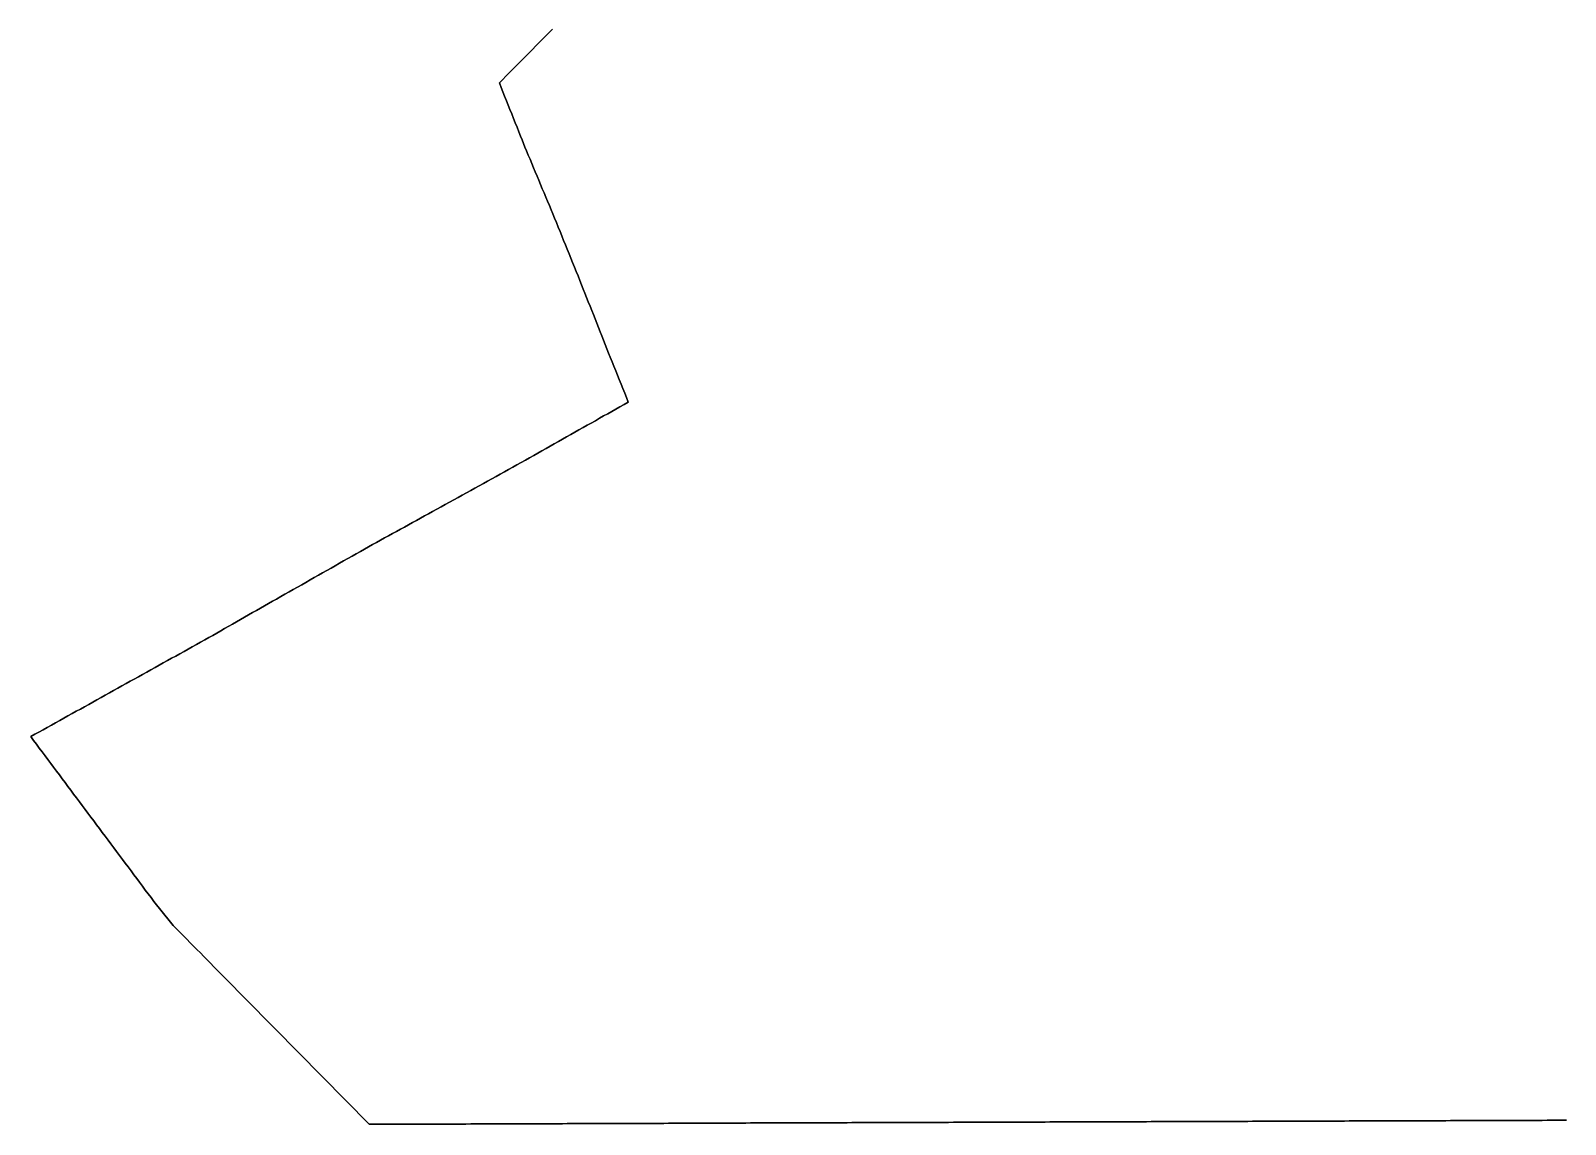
# Model space of a CAD drawing. Header units: inches. Extents: x 130170 to 284068, y 377793 to 804530.
# Drawn here: x 198773 to 201944, y 561004 to 563265 of the extents above; entities that cross this region are included whole.
import ezdxf

# ---------------------------------------------------------------- set-up
doc = ezdxf.new("R2010")
doc.units = ezdxf.units.IN
doc.header["$MEASUREMENT"] = 0
doc.layers.add('muni_il', color=7, linetype='Continuous')

msp = doc.modelspace()

# ---------------------------------------------------------------- linework, layer by layer
at = {"layer": 'muni_il'}
for points in [[(201946, 561012.5), (201936, 561012.5), (201926, 561012.4), (201916, 561012.4), (201906.1, 561012.4), (201896.1, 561012.3), (201886.1, 561012.3), (201876.1, 561012.2), (201866.2, 561012.2), (201856.2, 561012.2), (201846.2, 561012.1), (201836.2, 561012.1), (201826.3, 561012.1), (201816.3, 561012), (201806.3, 561012), (201796.3, 561012), (201786.4, 561011.9), (201776.4, 561011.9), (201766.4, 561011.9), (201756.4, 561011.8), (201746.5, 561011.8), (201736.5, 561011.8), (201726.5, 561011.7), (201716.6, 561011.7), (201706.6, 561011.7), (201696.6, 561011.6), (201686.6, 561011.6), (201676.7, 561011.6), (201666.7, 561011.5), (201656.7, 561011.5), (201646.7, 561011.5), (201636.8, 561011.4), (201626.8, 561011.4), (201616.8, 561011.4), (201606.8, 561011.3), (201596.9, 561011.3), (201586.9, 561011.3), (201576.9, 561011.2), (201566.9, 561011.2), (201557, 561011.2), (201547, 561011.1), (201537, 561011.1), (201527, 561011.1), (201517.1, 561011), (201507.1, 561011), (201497.1, 561011), (201487.2, 561010.9), (201477.2, 561010.9), (201467.2, 561010.9), (201457.2, 561010.8), (201447.3, 561010.8), (201437.3, 561010.8), (201427.3, 561010.7), (201417.3, 561010.7), (201407.4, 561010.7), (201397.4, 561010.6), (201387.4, 561010.6), (201377.4, 561010.6), (201367.5, 561010.5), (201357.5, 561010.5), (201347.5, 561010.5), (201337.5, 561010.4), (201327.6, 561010.4), (201317.6, 561010.3), (201307.6, 561010.3), (201297.6, 561010.3), (201287.7, 561010.2), (201277.7, 561010.2), (201267.7, 561010.2), (201257.8, 561010.1), (201247.8, 561010.1), (201237.8, 561010.1), (201227.8, 561010), (201217.9, 561010), (201207.9, 561010), (201197.9, 561009.9), (201187.9, 561009.9), (201178, 561009.9), (201168, 561009.8), (201158, 561009.8), (201148, 561009.8), (201138.1, 561009.7), (201128.1, 561009.7), (201118.1, 561009.7), (201108.1, 561009.6), (201098.2, 561009.6), (201088.2, 561009.6), (201078.2, 561009.5), (201068.2, 561009.5), (201058.3, 561009.5), (201048.3, 561009.4), (201038.3, 561009.4), (201028.4, 561009.4), (201018.4, 561009.3), (201008.4, 561009.3), (200998.4, 561009.3), (200988.5, 561009.2), (200978.5, 561009.2), (200968.5, 561009.2), (200958.5, 561009.1), (200948.6, 561009.1), (200938.6, 561009.1), (200928.6, 561009), (200918.6, 561009), (200908.7, 561009), (200898.7, 561008.9), (200888.7, 561008.9), (200878.7, 561008.9), (200868.8, 561008.8), (200858.8, 561008.8), (200848.8, 561008.8), (200838.8, 561008.7), (200828.9, 561008.7), (200818.9, 561008.7), (200808.9, 561008.6), (200799, 561008.6), (200789, 561008.5), (200779, 561008.5), (200769, 561008.5), (200759.1, 561008.4), (200749.1, 561008.4), (200739.1, 561008.4), (200729.1, 561008.3), (200719.2, 561008.3), (200709.2, 561008.3), (200699.2, 561008.2), (200689.2, 561008.2), (200679.3, 561008.2), (200669.3, 561008.1), (200659.3, 561008.1), (200649.3, 561008.1), (200639.4, 561008), (200629.4, 561008), (200619.4, 561008), (200609.4, 561007.9), (200599.5, 561007.9), (200589.5, 561007.9), (200579.5, 561007.8), (200569.6, 561007.8), (200559.6, 561007.8), (200549.6, 561007.7), (200539.6, 561007.7), (200529.7, 561007.7), (200519.7, 561007.6), (200509.7, 561007.6), (200499.7, 561007.6), (200489.8, 561007.5), (200479.8, 561007.5), (200469.8, 561007.5), (200459.8, 561007.4), (200449.9, 561007.4), (200439.9, 561007.4), (200429.9, 561007.3), (200419.9, 561007.3), (200410, 561007.3), (200400, 561007.2), (200390, 561007.2), (200380, 561007.2), (200370.1, 561007.1), (200360.1, 561007.1), (200350.1, 561007.1), (200340.2, 561007), (200330.2, 561007), (200320.2, 561007), (200310.2, 561006.9), (200300.3, 561006.9), (200290.3, 561006.9), (200280.3, 561006.8), (200270.3, 561006.8), (200260.4, 561006.8), (200250.4, 561006.7), (200240.4, 561006.7), (200230.4, 561006.6), (200220.5, 561006.6), (200210.5, 561006.6), (200200.5, 561006.5), (200190.5, 561006.5), (200180.6, 561006.5), (200170.6, 561006.4), (200160.6, 561006.4), (200150.6, 561006.4), (200140.7, 561006.3), (200130.7, 561006.3), (200120.7, 561006.3), (200110.8, 561006.2), (200100.8, 561006.2), (200090.8, 561006.2), (200080.8, 561006.1), (200070.9, 561006.1), (200060.9, 561006.1), (200050.9, 561006), (200040.9, 561006), (200031, 561006), (200021, 561005.9), (200011, 561005.9), (200001, 561005.9), (199991.1, 561005.8), (199981.1, 561005.8), (199971.1, 561005.8), (199961.1, 561005.7), (199951.2, 561005.7), (199941.2, 561005.7), (199931.2, 561005.6), (199921.2, 561005.6), (199911.3, 561005.6), (199901.3, 561005.5), (199891.3, 561005.5), (199881.4, 561005.5), (199871.4, 561005.4), (199861.4, 561005.4), (199851.4, 561005.4), (199841.5, 561005.3), (199831.5, 561005.3), (199821.5, 561005.3), (199811.5, 561005.2), (199801.6, 561005.2), (199791.6, 561005.2), (199781.6, 561005.1), (199771.6, 561005.1), (199761.7, 561005.1), (199751.7, 561005), (199741.7, 561005), (199731.7, 561005), (199721.8, 561004.9), (199711.8, 561004.9), (199701.8, 561004.9), (199691.8, 561004.8), (199681.9, 561004.8), (199671.9, 561004.7), (199661.9, 561004.7), (199652, 561004.7), (199642, 561004.6), (199632, 561004.6), (199622, 561004.6), (199612.1, 561004.5), (199602.1, 561004.5), (199592.1, 561004.5), (199582.1, 561004.4), (199572.2, 561004.4), (199562.2, 561004.4), (199552.2, 561004.3), (199542.2, 561004.3), (199532.3, 561004.3), (199522.3, 561004.2), (199512.3, 561004.2), (199502.3, 561004.2), (199492.4, 561004.1), (199482.4, 561004.1), (199472.4, 561004.1), (199465.4, 561011.2), (199458.5, 561018.2), (199451.5, 561025.3), (199444.5, 561032.4), (199437.5, 561039.5), (199430.5, 561046.6), (199423.5, 561053.7), (199416.6, 561060.7), (199409.6, 561067.8), (199402.6, 561074.9), (199395.6, 561082), (199388.6, 561089.1), (199381.6, 561096.2), (199374.7, 561103.2), (199367.7, 561110.3), (199360.7, 561117.4), (199353.7, 561124.5), (199346.7, 561131.6), (199339.7, 561138.7), (199332.8, 561145.7), (199325.8, 561152.8), (199318.8, 561159.9), (199311.8, 561167), (199304.8, 561174.1), (199297.8, 561181.2), (199290.9, 561188.2), (199283.9, 561195.3), (199276.9, 561202.4), (199269.9, 561209.5), (199262.9, 561216.6), (199255.9, 561223.7), (199249, 561230.7), (199242, 561237.8), (199235, 561244.9), (199228, 561252), (199221, 561259.1), (199214, 561266.2), (199207.1, 561273.3), (199200.1, 561280.3), (199193.1, 561287.4), (199186.1, 561294.5), (199179.1, 561301.6), (199172.1, 561308.7), (199165.2, 561315.8), (199158.2, 561322.8), (199151.2, 561329.9), (199144.2, 561337), (199137.2, 561344.1), (199130.2, 561351.2), (199123.3, 561358.3), (199116.3, 561365.3), (199109.3, 561372.4), (199102.3, 561379.5), (199095.3, 561386.6), (199088.3, 561393.7), (199081.4, 561400.8), (199074.4, 561407.8), (199067.4, 561414.9), (199061.7, 561422), (199055.9, 561429.1), (199050.2, 561436.2), (199044.5, 561443.3), (199038.8, 561450.4), (199033, 561457.5), (199027.3, 561464.6), (199021.4, 561472.6), (199015.5, 561480.5), (199009.6, 561488.4), (199003.6, 561496.4), (198997.7, 561504.3), (198991.8, 561512.2), (198985.9, 561520.1), (198980, 561528.1), (198974, 561536), (198968.1, 561543.9), (198962.2, 561551.8), (198956.3, 561559.8), (198950.3, 561567.7), (198944.4, 561575.6), (198938.5, 561583.6), (198932.6, 561591.5), (198926.7, 561599.4), (198920.7, 561607.3), (198914.8, 561615.3), (198908.9, 561623.2), (198903, 561631.1), (198897.1, 561639), (198891.1, 561647), (198885.2, 561654.9), (198879.3, 561662.8), (198873.4, 561670.8), (198867.5, 561678.7), (198861.5, 561686.6), (198855.6, 561694.5), (198849.7, 561702.5), (198843.8, 561710.4), (198837.8, 561718.3), (198831.9, 561726.2), (198826, 561734.2), (198820.1, 561742.1), (198814.2, 561750), (198808.2, 561757.9), (198802.3, 561765.9), (198796.4, 561773.8), (198790.5, 561781.7), (198784.6, 561789.7), (198778.6, 561797.6), (198772.7, 561805.5), (198781.3, 561810.3), (198789.8, 561815), (198798.4, 561819.8), (198807, 561824.6), (198815.5, 561829.3), (198824.1, 561834.1), (198832.7, 561838.8), (198841.2, 561843.6), (198849.8, 561848.4), (198858.3, 561853.1), (198866.9, 561857.9), (198875.5, 561862.6), (198884, 561867.4), (198892.6, 561872.2), (198901.2, 561876.9), (198909.7, 561881.7), (198918.3, 561886.4), (198926.8, 561891.2), (198935.4, 561896), (198944, 561900.7), (198952.5, 561905.5), (198961.1, 561910.2), (198969.7, 561915), (198978.2, 561919.8), (198986.8, 561924.5), (198995.4, 561929.3), (199003.9, 561934), (199012.5, 561938.8), (199021, 561943.6), (199029.6, 561948.3), (199038.2, 561953.1), (199046.7, 561957.8), (199055.3, 561962.6), (199063.9, 561967.4), (199072.4, 561972.1), (199081, 561976.9), (199089.6, 561981.6), (199098.1, 561986.4), (199106.7, 561991.2), (199115.2, 561995.9), (199123.8, 562000.7), (199132.4, 562005.4), (199140.6, 562010.1), (199148.8, 562014.8), (199157.1, 562019.5), (199165.3, 562024.2), (199173.5, 562028.9), (199181.8, 562033.6), (199190, 562038.3), (199198.3, 562043), (199206.5, 562047.7), (199214.7, 562052.4), (199223, 562057.1), (199231.2, 562061.8), (199239.4, 562066.5), (199247.7, 562071.2), (199255.9, 562075.9), (199264.1, 562080.5), (199272.4, 562085.2), (199280.6, 562089.9), (199289.3, 562094.9), (199298, 562099.8), (199306.6, 562104.7), (199315.3, 562109.6), (199324, 562114.5), (199332.7, 562119.5), (199341.3, 562124.4), (199350, 562129.3), (199358.7, 562134.2), (199367.4, 562139.2), (199376, 562144.1), (199384.7, 562149), (199393.4, 562153.9), (199402.1, 562158.8), (199410.7, 562163.8), (199419.4, 562168.7), (199428.1, 562173.6), (199436.8, 562178.5), (199445.4, 562183.5), (199454.1, 562188.4), (199462.8, 562193.3), (199471, 562197.9), (199479.3, 562202.4), (199487.6, 562207), (199495.8, 562211.5), (199504.1, 562216.1), (199512.3, 562220.6), (199520.6, 562225.2), (199528.9, 562229.7), (199537.1, 562234.3), (199545.4, 562238.8), (199553.6, 562243.4), (199561.9, 562248), (199570.2, 562252.5), (199578.4, 562257.1), (199586.7, 562261.6), (199594.9, 562266.2), (199603.2, 562270.7), (199612, 562275.6), (199620.7, 562280.4), (199629.4, 562285.3), (199638.2, 562290.1), (199646.9, 562295), (199655.7, 562299.8), (199664.4, 562304.7), (199673.2, 562309.5), (199681.9, 562314.4), (199690.6, 562319.2), (199699.4, 562324.1), (199708.1, 562328.9), (199716.9, 562333.8), (199725.6, 562338.7), (199734.4, 562343.5), (199743, 562348.3), (199751.7, 562353.1), (199760.3, 562357.9), (199769, 562362.7), (199777.6, 562367.4), (199786.3, 562372.2), (199794.9, 562377), (199803.6, 562381.8), (199812.2, 562386.6), (199820.7, 562391.4), (199829.2, 562396.2), (199837.7, 562401), (199846.2, 562405.8), (199854.7, 562410.6), (199863.1, 562415.4), (199871.6, 562420.2), (199880.1, 562425), (199888.6, 562429.8), (199897.1, 562434.6), (199905.6, 562439.4), (199914.1, 562444.2), (199922.5, 562449), (199931, 562453.8), (199939.5, 562458.6), (199948, 562463.5), (199956.5, 562468.3), (199965, 562473.1), (199973.4, 562477.9), (199981.9, 562482.7), (199990.4, 562487.5), (199998.9, 562492.3), (200007.5, 562497.1), (200003.8, 562506.4), (200000.1, 562515.6), (199996.4, 562524.9), (199992.7, 562534.2), (199989, 562543.4), (199985.2, 562552.7), (199981.5, 562561.9), (199977.8, 562571.2), (199974.1, 562580.4), (199970.4, 562589.7), (199966.9, 562598.5), (199963.4, 562607.3), (199959.9, 562616.1), (199956.4, 562624.9), (199952.9, 562633.8), (199949.4, 562642.6), (199945.9, 562651.4), (199942.4, 562660.2), (199939, 562669.1), (199935.5, 562677.9), (199932, 562686.7), (199928.5, 562695.5), (199925, 562704.4), (199921.5, 562713.2), (199918, 562722), (199914.5, 562730.8), (199911, 562739.6), (199907.5, 562748.5), (199903.8, 562757.7), (199900.1, 562766.9), (199896.3, 562776.1), (199892.6, 562785.3), (199888.9, 562794.5), (199885.2, 562803.7), (199881.5, 562812.9), (199877.7, 562822.1), (199874, 562831.3), (199870.3, 562840.5), (199866.6, 562849.7), (199862.8, 562858.9), (199859.1, 562868.1), (199855.4, 562877.3), (199851.8, 562886), (199848.1, 562894.7), (199844.5, 562903.4), (199840.8, 562912.1), (199837.2, 562920.8), (199833.6, 562929.5), (199829.9, 562938.2), (199826.3, 562946.9), (199822.7, 562955.5), (199819, 562964.2), (199815.4, 562972.9), (199811.7, 562981.6), (199808.1, 562990.3), (199804.5, 562999), (199800.8, 563007.7), (199797.2, 563016.4), (199794.1, 563024), (199791.1, 563031.6), (199788, 563039.2), (199785, 563046.9), (199781.3, 563056), (199777.7, 563065.2), (199774, 563074.3), (199770.4, 563083.5), (199766.7, 563092.7), (199763, 563101.8), (199759.4, 563111), (199755.7, 563120.1), (199752.1, 563129.3), (199748.4, 563138.4), (199744.7, 563147.6), (199741.1, 563156.8), (199748, 563163.7), (199754.8, 563170.7), (199761.7, 563177.6), (199768.6, 563184.5), (199775.4, 563191.5), (199782.3, 563198.4), (199789.2, 563205.4), (199796, 563212.3), (199802.9, 563219.3), (199809.8, 563226.2), (199816.6, 563233.2), (199823.5, 563240.1), (199830.4, 563247.1), (199837.2, 563254), (199844.1, 563261), (199851, 563267.9)], [(199851, 563267.9), (199844.1, 563261), (199837.2, 563254), (199830.4, 563247.1), (199823.5, 563240.1), (199816.6, 563233.2), (199809.8, 563226.2), (199802.9, 563219.3), (199796, 563212.3), (199789.2, 563205.4), (199782.3, 563198.4), (199775.4, 563191.5), (199768.6, 563184.5), (199761.7, 563177.6), (199754.8, 563170.7), (199748, 563163.7), (199741.1, 563156.8), (199744.7, 563147.6), (199748.4, 563138.4), (199752.1, 563129.3), (199755.7, 563120.1), (199759.4, 563111), (199763, 563101.8), (199766.7, 563092.7), (199770.4, 563083.5), (199774, 563074.3), (199777.7, 563065.2), (199781.3, 563056), (199785, 563046.9), (199788, 563039.2), (199791.1, 563031.6), (199794.1, 563024), (199797.2, 563016.4), (199800.8, 563007.7), (199804.5, 562999), (199808.1, 562990.3), (199811.7, 562981.6), (199815.4, 562972.9), (199819, 562964.2), (199822.7, 562955.5), (199826.3, 562946.9), (199829.9, 562938.2), (199833.6, 562929.5), (199837.2, 562920.8), (199840.8, 562912.1), (199844.5, 562903.4), (199848.1, 562894.7), (199851.8, 562886), (199855.4, 562877.3), (199859.1, 562868.1), (199862.8, 562858.9), (199866.6, 562849.7), (199870.3, 562840.5), (199874, 562831.3), (199877.7, 562822.1), (199881.5, 562812.9), (199885.2, 562803.7), (199888.9, 562794.5), (199892.6, 562785.3), (199896.3, 562776.1), (199900.1, 562766.9), (199903.8, 562757.7), (199907.5, 562748.5), (199911, 562739.6), (199914.5, 562730.8), (199918, 562722), (199921.5, 562713.2), (199925, 562704.4), (199928.5, 562695.5), (199932, 562686.7), (199935.5, 562677.9), (199939, 562669.1), (199942.4, 562660.2), (199945.9, 562651.4), (199949.4, 562642.6), (199952.9, 562633.8), (199956.4, 562624.9), (199959.9, 562616.1), (199963.4, 562607.3), (199966.9, 562598.5), (199970.4, 562589.7), (199974.1, 562580.4), (199977.8, 562571.2), (199981.5, 562561.9), (199985.2, 562552.7), (199989, 562543.4), (199992.7, 562534.2), (199996.4, 562524.9), (200000.1, 562515.6), (200003.8, 562506.4), (200007.5, 562497.1), (199998.9, 562492.3), (199990.4, 562487.5), (199981.9, 562482.7), (199973.4, 562477.9), (199965, 562473.1), (199956.5, 562468.3), (199948, 562463.5), (199939.5, 562458.6), (199931, 562453.8), (199922.5, 562449), (199914.1, 562444.2), (199905.6, 562439.4), (199897.1, 562434.6), (199888.6, 562429.8), (199880.1, 562425), (199871.6, 562420.2), (199863.1, 562415.4), (199854.7, 562410.6), (199846.2, 562405.8), (199837.7, 562401), (199829.2, 562396.2), (199820.7, 562391.4), (199812.2, 562386.6), (199803.6, 562381.8), (199794.9, 562377), (199786.3, 562372.2), (199777.6, 562367.4), (199769, 562362.7), (199760.3, 562357.9), (199751.7, 562353.1), (199743, 562348.3), (199734.4, 562343.5), (199725.6, 562338.7), (199716.9, 562333.8), (199708.1, 562328.9), (199699.4, 562324.1), (199690.6, 562319.2), (199681.9, 562314.4), (199673.2, 562309.5), (199664.4, 562304.7), (199655.7, 562299.8), (199646.9, 562295), (199638.2, 562290.1), (199629.4, 562285.3), (199620.7, 562280.4), (199612, 562275.6), (199603.2, 562270.7), (199594.9, 562266.2), (199586.7, 562261.6), (199578.4, 562257.1), (199570.2, 562252.5), (199561.9, 562248), (199553.6, 562243.4), (199545.4, 562238.8), (199537.1, 562234.3), (199528.9, 562229.7), (199520.6, 562225.2), (199512.3, 562220.6), (199504.1, 562216.1), (199495.8, 562211.5), (199487.6, 562207), (199479.3, 562202.4), (199471, 562197.9), (199462.8, 562193.3), (199454.1, 562188.4), (199445.4, 562183.5), (199436.8, 562178.5), (199428.1, 562173.6), (199419.4, 562168.7), (199410.7, 562163.8), (199402.1, 562158.8), (199393.4, 562153.9), (199384.7, 562149), (199376, 562144.1), (199367.4, 562139.2), (199358.7, 562134.2), (199350, 562129.3), (199341.3, 562124.4), (199332.7, 562119.5), (199324, 562114.5), (199315.3, 562109.6), (199306.6, 562104.7), (199298, 562099.8), (199289.3, 562094.9), (199280.6, 562089.9), (199272.4, 562085.2), (199264.1, 562080.5), (199255.9, 562075.9), (199247.7, 562071.2), (199239.4, 562066.5), (199231.2, 562061.8), (199223, 562057.1), (199214.7, 562052.4), (199206.5, 562047.7), (199198.3, 562043), (199190, 562038.3), (199181.8, 562033.6), (199173.5, 562028.9), (199165.3, 562024.2), (199157.1, 562019.5), (199148.8, 562014.8), (199140.6, 562010.1), (199132.4, 562005.4), (199123.8, 562000.7), (199115.2, 561995.9), (199106.7, 561991.2), (199098.1, 561986.4), (199089.6, 561981.6), (199081, 561976.9), (199072.4, 561972.1), (199063.9, 561967.4), (199055.3, 561962.6), (199046.7, 561957.8), (199038.2, 561953.1), (199029.6, 561948.3), (199021, 561943.6), (199012.5, 561938.8), (199003.9, 561934), (198995.4, 561929.3), (198986.8, 561924.5), (198978.2, 561919.8), (198969.7, 561915), (198961.1, 561910.2), (198952.5, 561905.5), (198944, 561900.7), (198935.4, 561896), (198926.8, 561891.2), (198918.3, 561886.4), (198909.7, 561881.7), (198901.2, 561876.9), (198892.6, 561872.2), (198884, 561867.4), (198875.5, 561862.6), (198866.9, 561857.9), (198858.3, 561853.1), (198849.8, 561848.4), (198841.2, 561843.6), (198832.7, 561838.8), (198824.1, 561834.1), (198815.5, 561829.3), (198807, 561824.6), (198798.4, 561819.8), (198789.8, 561815), (198781.3, 561810.3), (198772.7, 561805.5), (198778.6, 561797.6), (198784.6, 561789.7), (198790.5, 561781.7), (198796.4, 561773.8), (198802.3, 561765.9), (198808.2, 561757.9), (198814.2, 561750), (198820.1, 561742.1), (198826, 561734.2), (198831.9, 561726.2), (198837.8, 561718.3), (198843.8, 561710.4), (198849.7, 561702.5), (198855.6, 561694.5), (198861.5, 561686.6), (198867.5, 561678.7), (198873.4, 561670.8), (198879.3, 561662.8), (198885.2, 561654.9), (198891.1, 561647), (198897.1, 561639), (198903, 561631.1), (198908.9, 561623.2), (198914.8, 561615.3), (198920.7, 561607.3), (198926.7, 561599.4), (198932.6, 561591.5), (198938.5, 561583.6), (198944.4, 561575.6), (198950.3, 561567.7), (198956.3, 561559.8), (198962.2, 561551.8), (198968.1, 561543.9), (198974, 561536), (198980, 561528.1), (198985.9, 561520.1), (198991.8, 561512.2), (198997.7, 561504.3), (199003.6, 561496.4), (199009.6, 561488.4), (199015.5, 561480.5), (199021.4, 561472.6), (199027.3, 561464.6), (199033, 561457.5), (199038.8, 561450.4), (199044.5, 561443.3), (199050.2, 561436.2), (199055.9, 561429.1), (199061.7, 561422), (199067.4, 561414.9), (199074.4, 561407.8), (199081.4, 561400.8), (199088.3, 561393.7), (199095.3, 561386.6), (199102.3, 561379.5), (199109.3, 561372.4), (199116.3, 561365.3), (199123.3, 561358.3), (199130.2, 561351.2), (199137.2, 561344.1), (199144.2, 561337), (199151.2, 561329.9), (199158.2, 561322.8), (199165.2, 561315.8), (199172.1, 561308.7), (199179.1, 561301.6), (199186.1, 561294.5), (199193.1, 561287.4), (199200.1, 561280.3), (199207.1, 561273.3), (199214, 561266.2), (199221, 561259.1), (199228, 561252), (199235, 561244.9), (199242, 561237.8), (199249, 561230.7), (199255.9, 561223.7), (199262.9, 561216.6), (199269.9, 561209.5), (199276.9, 561202.4), (199283.9, 561195.3), (199290.9, 561188.2), (199297.8, 561181.2), (199304.8, 561174.1), (199311.8, 561167), (199318.8, 561159.9), (199325.8, 561152.8), (199332.8, 561145.7), (199339.7, 561138.7), (199346.7, 561131.6), (199353.7, 561124.5), (199360.7, 561117.4), (199367.7, 561110.3), (199374.7, 561103.2), (199381.6, 561096.2), (199388.6, 561089.1), (199395.6, 561082), (199402.6, 561074.9), (199409.6, 561067.8), (199416.6, 561060.7), (199423.5, 561053.7), (199430.5, 561046.6), (199437.5, 561039.5), (199444.5, 561032.4), (199451.5, 561025.3), (199458.5, 561018.2), (199465.4, 561011.2), (199472.4, 561004.1), (199482.4, 561004.1), (199492.4, 561004.1), (199502.3, 561004.2), (199512.3, 561004.2), (199522.3, 561004.2), (199532.3, 561004.3), (199542.2, 561004.3), (199552.2, 561004.3), (199562.2, 561004.4), (199572.2, 561004.4), (199582.1, 561004.4), (199592.1, 561004.5), (199602.1, 561004.5), (199612.1, 561004.5), (199622, 561004.6), (199632, 561004.6), (199642, 561004.6), (199652, 561004.7), (199661.9, 561004.7), (199671.9, 561004.7), (199681.9, 561004.8), (199691.8, 561004.8), (199701.8, 561004.9), (199711.8, 561004.9), (199721.8, 561004.9), (199731.7, 561005), (199741.7, 561005), (199751.7, 561005), (199761.7, 561005.1), (199771.6, 561005.1), (199781.6, 561005.1), (199791.6, 561005.2), (199801.6, 561005.2), (199811.5, 561005.2), (199821.5, 561005.3), (199831.5, 561005.3), (199841.5, 561005.3), (199851.4, 561005.4), (199861.4, 561005.4), (199871.4, 561005.4), (199881.4, 561005.5), (199891.3, 561005.5), (199901.3, 561005.5), (199911.3, 561005.6), (199921.2, 561005.6), (199931.2, 561005.6), (199941.2, 561005.7), (199951.2, 561005.7), (199961.1, 561005.7), (199971.1, 561005.8), (199981.1, 561005.8), (199991.1, 561005.8), (200001, 561005.9), (200011, 561005.9), (200021, 561005.9), (200031, 561006), (200040.9, 561006), (200050.9, 561006), (200060.9, 561006.1), (200070.9, 561006.1), (200080.8, 561006.1), (200090.8, 561006.2), (200100.8, 561006.2), (200110.8, 561006.2), (200120.7, 561006.3), (200130.7, 561006.3), (200140.7, 561006.3), (200150.6, 561006.4), (200160.6, 561006.4), (200170.6, 561006.4), (200180.6, 561006.5), (200190.5, 561006.5), (200200.5, 561006.5), (200210.5, 561006.6), (200220.5, 561006.6), (200230.4, 561006.6), (200240.4, 561006.7), (200250.4, 561006.7), (200260.4, 561006.8), (200270.3, 561006.8), (200280.3, 561006.8), (200290.3, 561006.9), (200300.3, 561006.9), (200310.2, 561006.9), (200320.2, 561007), (200330.2, 561007), (200340.2, 561007), (200350.1, 561007.1), (200360.1, 561007.1), (200370.1, 561007.1), (200380, 561007.2), (200390, 561007.2), (200400, 561007.2), (200410, 561007.3), (200419.9, 561007.3), (200429.9, 561007.3), (200439.9, 561007.4), (200449.9, 561007.4), (200459.8, 561007.4), (200469.8, 561007.5), (200479.8, 561007.5), (200489.8, 561007.5), (200499.7, 561007.6), (200509.7, 561007.6), (200519.7, 561007.6), (200529.7, 561007.7), (200539.6, 561007.7), (200549.6, 561007.7), (200559.6, 561007.8), (200569.6, 561007.8), (200579.5, 561007.8), (200589.5, 561007.9), (200599.5, 561007.9), (200609.4, 561007.9), (200619.4, 561008), (200629.4, 561008), (200639.4, 561008), (200649.3, 561008.1), (200659.3, 561008.1), (200669.3, 561008.1), (200679.3, 561008.2), (200689.2, 561008.2), (200699.2, 561008.2), (200709.2, 561008.3), (200719.2, 561008.3), (200729.1, 561008.3), (200739.1, 561008.4), (200749.1, 561008.4), (200759.1, 561008.4), (200769, 561008.5), (200779, 561008.5), (200789, 561008.5), (200799, 561008.6), (200808.9, 561008.6), (200818.9, 561008.7), (200828.9, 561008.7), (200838.8, 561008.7), (200848.8, 561008.8), (200858.8, 561008.8), (200868.8, 561008.8), (200878.7, 561008.9), (200888.7, 561008.9), (200898.7, 561008.9), (200908.7, 561009), (200918.6, 561009), (200928.6, 561009), (200938.6, 561009.1), (200948.6, 561009.1), (200958.5, 561009.1), (200968.5, 561009.2), (200978.5, 561009.2), (200988.5, 561009.2), (200998.4, 561009.3), (201008.4, 561009.3), (201018.4, 561009.3), (201028.4, 561009.4), (201038.3, 561009.4), (201048.3, 561009.4), (201058.3, 561009.5), (201068.2, 561009.5), (201078.2, 561009.5), (201088.2, 561009.6), (201098.2, 561009.6), (201108.1, 561009.6), (201118.1, 561009.7), (201128.1, 561009.7), (201138.1, 561009.7), (201148, 561009.8), (201158, 561009.8), (201168, 561009.8), (201178, 561009.9), (201187.9, 561009.9), (201197.9, 561009.9), (201207.9, 561010), (201217.9, 561010), (201227.8, 561010), (201237.8, 561010.1), (201247.8, 561010.1), (201257.8, 561010.1), (201267.7, 561010.2), (201277.7, 561010.2), (201287.7, 561010.2), (201297.6, 561010.3), (201307.6, 561010.3), (201317.6, 561010.3), (201327.6, 561010.4), (201337.5, 561010.4), (201347.5, 561010.5), (201357.5, 561010.5), (201367.5, 561010.5), (201377.4, 561010.6), (201387.4, 561010.6), (201397.4, 561010.6), (201407.4, 561010.7), (201417.3, 561010.7), (201427.3, 561010.7), (201437.3, 561010.8), (201447.3, 561010.8), (201457.2, 561010.8), (201467.2, 561010.9), (201477.2, 561010.9), (201487.2, 561010.9), (201497.1, 561011), (201507.1, 561011), (201517.1, 561011), (201527, 561011.1), (201537, 561011.1), (201547, 561011.1), (201557, 561011.2), (201566.9, 561011.2), (201576.9, 561011.2), (201586.9, 561011.3), (201596.9, 561011.3), (201606.8, 561011.3), (201616.8, 561011.4), (201626.8, 561011.4), (201636.8, 561011.4), (201646.7, 561011.5), (201656.7, 561011.5), (201666.7, 561011.5), (201676.7, 561011.6), (201686.6, 561011.6), (201696.6, 561011.6), (201706.6, 561011.7), (201716.6, 561011.7), (201726.5, 561011.7), (201736.5, 561011.8), (201746.5, 561011.8), (201756.4, 561011.8), (201766.4, 561011.9), (201776.4, 561011.9), (201786.4, 561011.9), (201796.3, 561012), (201806.3, 561012), (201816.3, 561012), (201826.3, 561012.1), (201836.2, 561012.1), (201846.2, 561012.1), (201856.2, 561012.2), (201866.2, 561012.2), (201876.1, 561012.2), (201886.1, 561012.3), (201896.1, 561012.3), (201906.1, 561012.4), (201916, 561012.4), (201926, 561012.4), (201936, 561012.5), (201946, 561012.5)]]:
    msp.add_lwpolyline(points, dxfattribs=at)

doc.saveas('drawing.dxf')
